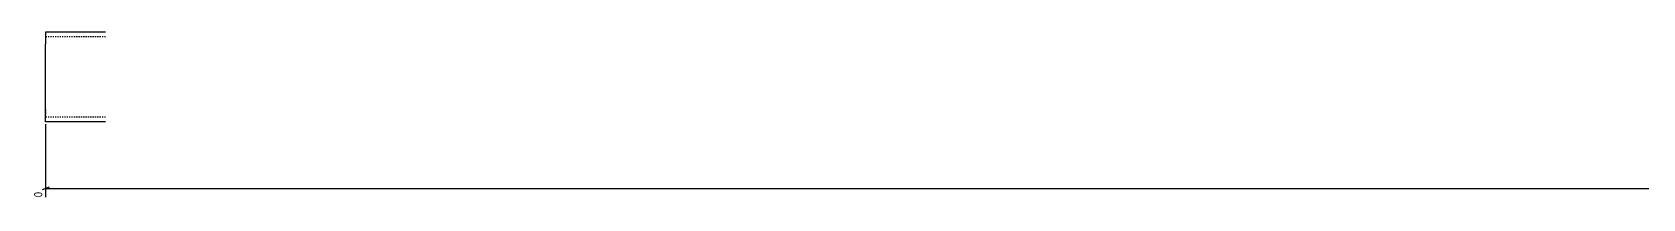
# Model space of a CAD drawing. Header units: millimetres. Extents: x 26 to 42769, y 7 to 1475.
# Drawn here: x 35615 to 38304, y 32 to 311 of the extents above; entities that cross this region are included whole.
import ezdxf

# ---------------------------------------------------------------- set-up
doc = ezdxf.new("R2010")
doc.units = ezdxf.units.MM
doc.linetypes.add('DXK_LINE_DOT2', pattern=[3.9198, 1.9599, -1.9599])
doc.layers.add('MÅLSÆTNING', color=7, linetype='Continuous')
doc.layers.add('STÅL', color=7, linetype='Continuous')
doc.styles.add('Arial Narrow', font='ARIALN.TTF', dxfattribs={"height": 0.2})

msp = doc.modelspace()

# ---------------------------------------------------------------- linework, layer by layer
at = {"layer": 'MÅLSÆTNING', "color": 7, "linetype": 'Continuous'}
for p, q in [((35637.3, 156.9), (35637.3, 35.2)), ((35643.3, 52.1), (35631.3, 47.3)), ((35637.3, 49.7), (39017.3, 49.7))]:
    msp.add_line(p, q, dxfattribs=at)
at = {"layer": 'STÅL', "color": 2, "linetype": 'Continuous'}
for p, q in [((35637.3, 310.9), (35637.3, 290.9)), ((35737.3, 310.9), (35637.3, 310.9)), ((35637.3, 180.9), (35637.3, 290.9)), ((35637.3, 166.7), (35637.3, 180.9)), ((35637.3, 160.9), (35637.3, 166.7)), ((35737.3, 160.9), (35637.3, 160.9))]:
    msp.add_line(p, q, dxfattribs=at)
at = {"layer": 'STÅL', "color": 7, "linetype": 'DXK_LINE_DOT2'}
for p, q in [((35637.3, 310.9), (35637.3, 305)), ((35737.3, 302.9), (35637.3, 302.9)), ((35637.3, 180.9), (35637.3, 173.2)), ((35637.3, 173.2), (35637.3, 172.4)), ((35637.3, 166.7), (35637.3, 172.4)), ((35737.3, 168.9), (35637.3, 168.9))]:
    msp.add_line(p, q, dxfattribs=at)

# ---------------------------------------------------------------- next in the draw order: wipeouts: each hides what was drawn before it
at = {"color": 0, "linetype": 'Continuous'}
msp.add_wipeout([(35634.5, 46.5), (35614.9, 46.5), (35614.9, 32.4), (35634.5, 32.4)], dxfattribs=at).dxf.layer = 'MÅLSÆTNING'

# ---------------------------------------------------------------- next in the draw order: texts
at = {"layer": 'MÅLSÆTNING', "color": 3, "linetype": 'Continuous', "style": 'Arial Narrow'}
msp.add_text('0', height=13.4, rotation=90.0002, dxfattribs=at).set_placement((35631.7, 35.2))

doc.saveas('drawing.dxf')
